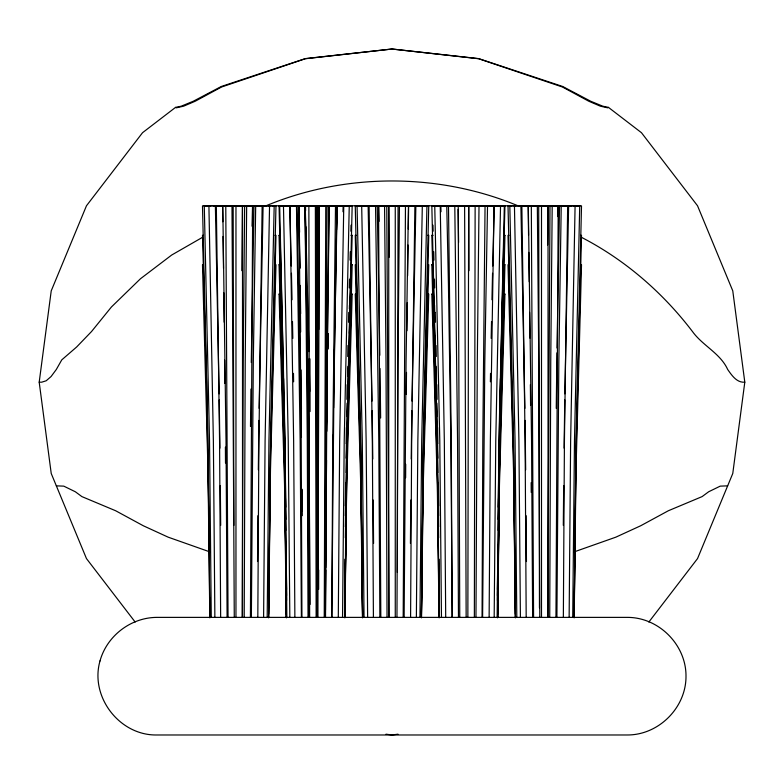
<?xml version="1.0" encoding="UTF-8"?>
<svg xmlns="http://www.w3.org/2000/svg" width="784" height="784" viewBox="0 0 784 784"><rect width="100%" height="100%" fill="white"/><g stroke="black" fill="none" stroke-linecap="round" stroke-linejoin="round"><path stroke-width="1.18" d="M397.341 572.438L398.066 205.78L396.871 205.712M318.647 589.323L318.696 570.017M471.89 205.712L475.133 205.78L474.359 617.38M257.544 561.55L257.848 515.715M321.901 205.682L319.382 205.78L317.853 617.38M324.36 205.712L325.772 205.78L324.243 617.38M325.752 569.997L325.527 617.224M325.762 567.587L327.163 362.502L329.202 205.712L336.914 205.849L333.631 407.915M410.424 543.459L410.777 500.025M563.304 525.358L563.696 485.551M324.968 559.139L325.321 513.304M344.578 597.81L344.872 559.198M405.632 477.73L405.72 464.255M241.864 270.686L242.432 205.78L248.567 205.682M244.647 205.712L243.197 362.551L242.187 617.38M244.53 205.682L252.683 205.78L250.419 617.38M325.429 205.712L327.055 205.78L324.782 617.38M326.526 460.218L325.468 610.011M344.578 602.72L344.862 567.773M344.578 607.62L344.931 566.695M344.578 612.51L344.872 581.267M402.643 205.78L405.455 205.78L403.182 617.38M406.298 394.44L406.504 372.4M497.448 589.46L497.811 544.88M497.448 595.585L497.742 561.883M497.458 600.495L497.811 562.03M547.624 244.971L548.163 205.712M554.102 205.682L549.986 205.78L547.712 617.38M548.045 205.682L558.218 205.78L555.954 617.38M258.328 469.871L258.936 420.41M411.208 459.012L411.845 410.757M564.098 448.154L564.774 399.899M250.488 426.437L250.949 389.04M326.82 431.259L327.32 390.246M333.22 440.99L333.298 434.865M345.342 505.915L345.636 482.65M346.136 443.45L346.41 427.525M406.965 330.76L407.288 302.585M485.051 205.849L478.701 205.712L485.051 205.849L482.807 440.99L482.062 617.4M556.248 408.346L556.954 352.849M319.725 205.78L328.976 205.849L326.222 440.99L325.301 617.4M345.352 515.745L345.636 494.929M346.136 458.189L346.401 443.499M345.352 526.77L345.813 494.929M346.136 472.889L346.724 443.499M407.631 275.645L408.072 245.029M408.297 229.114L408.631 205.849L391.569 205.78M498.242 507.179L498.693 474.114M498.222 519.42L498.526 498.604M251.272 362.502L254.006 205.712L261.552 205.78L262.14 205.849L258.896 440.99L257.818 617.4M259.112 408.346L263.101 205.712L268.246 205.78L269.549 205.849L265.09 440.99L263.6 617.4M345.342 537.795L345.636 519.42M346.136 487.579L346.41 474.114M411.992 401.104L415.863 205.712L418.578 205.712M490.382 381.808L490.519 373.36M498.232 530.445L498.722 498.604M557.032 348.027L559.541 205.712L567.087 205.78L567.675 205.849L564.431 440.99L563.353 617.4M564.862 393.872L568.625 205.712L575.084 205.849L570.625 440.99L569.135 617.4M256.995 205.682L255.692 205.712L253.291 362.502L251.37 617.224M268.638 614.205L270.47 455.739L275.978 235.357L275.027 235.327M326.34 431.259L326.761 405.926M346.91 399.36L347.175 384.66M344.852 614.205L348.106 382.278M409.758 205.682L408.454 205.712L406.053 362.502L404.132 617.224M407.602 205.78L406.769 205.712L414.903 205.849L411.669 440.99L410.591 617.4M421.4 614.205L423.233 455.739L428.75 235.357L427.79 235.327M497.624 614.205L499.447 455.739L504.935 235.357L504.22 235.327M562.53 205.682L561.226 205.712L558.825 362.502L556.905 617.224M574.162 614.205L576.005 455.739L581.512 235.357L580.562 235.327M268.657 617.145L270.47 470.439L275.978 264.747L275.027 264.718M346.92 416.559L347.175 403.094M344.882 617.145L346.685 470.439L352.163 264.747L351.457 264.718M421.42 617.145L423.233 470.439L428.75 264.747L427.79 264.718M489.128 617.4L490.363 440.99L494.047 205.849L488.599 205.682L487.53 205.712L484.796 362.502L482.611 617.224M499.006 452.074L499.594 421.459M499.8 410.434L500.427 378.603M500.868 362.62L497.624 617.851M497.644 617.145L499.447 470.439L504.935 264.747L504.22 264.718M574.192 617.145L576.005 470.439L581.512 264.747L580.562 264.718M338.071 205.682L337.189 205.712L334.2 362.502L331.779 617.224M339.305 205.682L343.764 205.849L339.668 440.99L338.296 617.4M346.92 433.709L347.547 403.094M344.97 616.939L346.685 485.139L352.163 294.127L351.457 294.108M421.518 616.939L423.233 485.139L428.75 294.127L427.79 294.108M491.176 338.374L491.519 321.489M491.96 299.782L492.548 273.244M499.016 466.764L499.29 453.299M499.81 427.584L500.065 415.334M497.732 616.939L499.447 485.139L504.935 294.127L504.22 294.108M333.661 352.849L333.719 350.438M334.621 308.22L334.797 299.782M347.714 356.495L347.959 345.47M348.498 322.204L348.723 312.414M349.282 287.914L349.497 279.418M346.92 450.849L347.194 438.609M499.016 481.464L499.633 453.299M499.8 445.949L500.506 415.344M252.046 226.213L252.526 205.712L257.671 205.78M347.714 376.153L347.959 366.353M411.884 205.78L410.581 205.712L422.311 205.849L417.852 440.99L416.373 617.4M500.574 372.478L504.935 205.869L494.224 205.712L492.734 266.011M557.806 216.57L558.061 205.712L563.206 205.78M335.581 267.217L335.866 256.358M336.552 229.83L336.934 215.365M343 211.739L343.157 205.712L345.038 205.712M347.694 396.969L352.163 235.357L351.457 235.327M499.016 205.78L500.535 205.849L495.762 440.99L494.175 617.4M500.594 392.069L500.819 383.503M272.087 205.78L274.184 205.869L268.941 441L267.197 617.4M350.046 260.131L350.281 251.693M350.85 231.192L351.026 225.165M424.85 205.78L426.947 205.869L421.704 441L419.959 617.4M504.328 205.869L497.938 205.682L504.328 205.869L498.938 441L497.144 617.4M579.719 205.869L573.506 205.682L579.719 205.869L574.476 441L572.732 617.4M342.98 205.78L341.461 205.712L352.163 205.869L346.685 441L344.852 617.851M347.704 416.569L347.988 406.769M348.498 388.403L348.713 381.053M349.262 361.473L349.488 354.192M500.574 412.894L503.877 294.108M349.37 308.818L349.478 305.143M350.066 285.552L350.281 278.202M350.83 259.837L351.046 252.497M502.132 308.818L503.877 235.327M349.37 333.308L351.105 264.718M502.132 333.308L502.368 325.958M502.916 308.818L503.152 301.468M503.7 284.327L503.936 276.987M350.066 337.375L350.281 331.367M350.86 314.551L351.026 309.749M135.152 622.035L86.465 558.58L51.225 473.487L39.2 382.18L51.225 290.864L86.465 205.78L142.531 132.712L175.538 107.388L181.222 106.183L193.227 101.273L221.294 86.495L305.299 58.614L392 49.02L478.701 58.614L562.706 86.495L590.773 101.273L602.778 106.183L608.462 107.388L641.469 132.712L697.535 205.78L732.775 290.864L744.8 382.18L732.775 473.487L697.535 558.58L648.848 622.035M301.938 617.4L301.193 440.99L299.018 205.78L305.231 205.682L308.974 351.624M298.949 205.849L305.045 205.712L303.33 205.682M455.347 205.78L457.817 205.712L456.092 205.682M202.243 237.483L171.725 255.006L140.493 278.732L111.416 306.995L91.532 331.534L76.636 346.998L61.779 359.856L56.301 369.509L51.068 376.545L46.207 380.769L41.719 382.18L39.2 382.18M608.462 107.388L607.669 107.82L600.397 106.183L588.872 101.273L562.422 86.995L478.661 58.741L392 49.02L305.339 58.741L221.578 86.995L195.128 101.273L183.603 106.183L176.331 107.82L175.538 107.388M337.247 205.869L334.19 205.712L335.503 205.78L332.759 440.99L331.838 617.4M266.384 205.643C345.626 172.754 438.374 172.754 517.616 205.643M574.006 551.936L615.861 537.158L640.695 525.76L668.34 510.756L702.131 496.595L708.648 491.774L720.212 486.139L727.66 485.845M240.414 205.78L248.646 205.78M246.666 205.712L245.216 362.551L244.206 617.38M252.683 205.78L248.097 205.849M327.055 205.78L326.017 205.712L327.908 205.682M393.186 205.78L401.339 205.682M399.438 205.712L397.978 362.551L396.969 617.38M405.455 205.78L400.859 205.849M545.948 205.78L550.064 205.682M552.201 205.712L550.74 362.551L549.731 617.38M558.218 205.78L553.631 205.849M222.832 221.764L222.607 205.849L231.995 205.78L234.269 617.38M228.585 205.78L222.607 205.849M301.703 205.78L296.048 205.78M304.966 205.78L307.338 362.502L308.974 617.224M305.593 210.739L305.525 205.849L307.828 205.712M308.239 205.78L307.044 205.682M311.503 205.78L302.575 205.78M381.357 205.78L378.545 205.78L380.818 617.38M458.473 617.224L457.552 440.912L454.798 205.712L452.084 205.78M457.738 205.78L452.29 205.78M461.002 205.78L462.825 205.712M464.275 205.78L457.327 205.712M528.553 235.239L528.142 205.849L537.334 205.712L538.784 362.551L539.794 617.38M534.12 205.78L532.924 205.682M316.726 205.682L325.772 205.78M472.154 205.78L474.663 205.682M204.281 205.869L210.494 205.682L204.281 205.869L209.524 441L211.268 617.4M364.041 617.4L362.296 441L357.053 205.869L359.15 205.78M516.803 617.4L515.059 441L509.816 205.869L511.913 205.78M398.007 734.187L392 734.98L385.993 734.187M220.647 617.4L219.569 440.99L216.325 205.849L219.04 205.712L222.774 205.712L226.017 440.912L227.095 617.224M222.774 205.712L216.325 205.849M373.409 617.4L372.331 440.99L369.097 205.849L369.676 205.78L377.231 205.712L379.848 355.27M379.868 617.224L378.79 440.912L375.546 205.712L369.097 205.849M526.182 617.4L525.104 440.99L521.86 205.849L524.574 205.712L528.308 205.712L531.552 440.912L532.63 617.224M528.308 205.712L521.86 205.849M313.816 205.78L315.893 205.712M315.864 205.78L316.579 205.712M398.066 205.78L395.156 205.869M466.588 205.78L467.293 205.712M467.264 205.78L469.342 205.712M480.67 205.682L468.636 205.78L467.862 617.38M494.224 205.712L496.537 205.712M500.535 205.849L498.222 205.849M290.786 205.78L289.953 205.849L293.637 440.99L294.872 617.4M301.448 437.296L297.038 205.712L295.637 205.78L300.017 205.712L298.292 205.78M300.007 205.78L300.84 205.712L294.97 205.78M304.378 205.78L305.221 205.712L305.329 211.739M308.759 205.78L309.592 205.712L308.514 205.682M376.398 205.78L377.231 205.712M448.409 205.78L449.81 205.712L448.497 205.78L451.241 440.99L452.162 617.4M452.78 205.78L457.993 205.682L457.15 205.78M388.737 617.38L388.737 205.78L392 205.682L395.263 205.78L395.263 617.38M395.263 205.78L388.737 205.78M292.922 205.78L294.049 205.712L292.324 205.78M445.704 617.4L444.332 440.99L440.236 205.849L449.222 205.682L443.675 205.712M452.221 617.224L450.859 440.912L448.428 284.102L446.762 205.712L443.548 205.78M286.856 617.4L285.062 441L279.672 205.869L282.181 205.78M299.527 205.78L305.221 205.712L302.712 205.78M366.314 205.78L368.833 205.682L367.422 205.712M280.123 235.327L283.426 372.478M233.857 525.388L233.171 205.78L239.669 205.78M309.641 617.38L308.867 205.78L312.11 205.712M318.157 589.323L317.412 205.78L308.867 205.78M385.934 205.78L392.431 205.78M462.315 205.78L464.873 205.712M539.461 607.796L538.696 205.78L545.203 205.78M432.895 264.718L436.306 396.969M214.865 617.4L213.375 440.99L208.916 205.849L215.375 205.712L219.138 393.872M214.061 205.78L215.375 205.712M219.353 205.78L220.657 205.712L215.512 205.78M224.636 205.78L225.939 205.712L220.794 205.78M229.918 205.78L231.231 205.712L226.086 205.78M291.893 205.78L290.59 205.849L291.168 205.869M295.735 205.78L297.038 205.712M367.627 617.4L366.148 440.99L361.689 205.849L373.419 205.712L372.116 205.78M366.834 205.78L368.137 205.712L372.008 401.104M377.398 205.78L378.711 205.712L379.074 221.392M382.69 205.78L383.993 205.712L378.848 205.78M520.4 617.4L518.91 440.99L514.451 205.849L521.595 205.682L519.086 205.78M524.888 408.346L520.899 205.712L514.451 205.849M524.888 205.78L526.191 205.712L521.046 205.78M530.17 205.78L531.474 205.712L526.329 205.78M535.452 205.78L536.766 205.712L531.611 205.78M280.123 294.108L283.426 412.894M269.549 205.849L263.101 205.712M305.456 205.78L306.877 205.712M422.311 205.849L419.597 205.849M459.757 617.38L458.228 205.78L459.64 205.712M466.147 617.38L464.618 205.78L461.061 205.682M494.332 205.78L486.962 205.712L488.265 205.78M575.084 205.849L566.342 205.712L568.057 205.78M289.825 617.4L288.238 440.99L283.465 205.849L284.984 205.78M291.266 266.011L289.776 205.712L279.065 205.869L284.553 441L286.376 617.851M441.02 205.78L442.539 205.712L431.837 205.869L437.315 441L439.148 614.205M229.82 205.78L231.995 205.78M304.182 205.78L305.809 205.712M380.563 205.78L382.19 205.712M382.582 205.78L386.228 205.712M385.16 205.849L386.777 205.78L389.05 617.38M387.178 205.849L388.795 205.78L389.256 257.221M456.945 205.78L458.571 205.712M533.581 617.38L531.317 205.78L532.934 205.712M535.354 205.78L537.53 205.78M286.356 205.78L288.081 205.712L286.199 205.712M304.261 205.78L305.985 205.712L301.605 205.78M368.705 205.78L370.43 205.712L368.549 205.712M431.837 205.869L436.463 205.78M439.128 205.78L440.843 205.712L441 211.739M445.096 205.78L446.811 205.712L445.929 205.682M451.065 205.78L452.78 205.712L443.94 205.869M457.033 205.78L458.748 205.712L454.122 205.78M451.78 205.78L453.593 205.712L447.919 205.78M286.376 614.205L284.553 455.739L279.065 235.357L279.78 235.327M438.334 529.22L435.894 382.278L431.837 235.357L432.543 235.327M361.169 205.78L363.257 205.682L357.053 205.869M513.932 205.78L516.029 205.682L509.816 205.869M299.312 205.78L301.291 205.712M343.764 205.849L337.238 205.712L339.07 205.712M375.693 205.78L388.717 205.682M458.228 205.78L460.6 205.712M286.356 617.145L284.553 470.439L279.065 264.747L279.78 264.718M439.118 617.145L437.315 470.439L431.837 264.747L432.543 264.718M213.552 205.78L216.07 205.682L208.916 205.849M296.323 205.78L298.841 205.682L293.383 205.849M436.316 205.78L438.824 205.682L432.435 205.869L433.856 205.849M442.705 205.78L445.214 205.682L443.803 205.712M449.095 205.78L451.604 205.682L450.192 205.712M455.484 205.78L457.993 205.682L456.543 205.682M286.268 616.939L284.553 485.139L279.065 294.127L279.78 294.108M439.03 616.939L437.315 485.139L431.837 294.127L432.543 294.108M282.661 205.78L286.062 205.682L279.065 205.869M435.424 205.78L438.334 205.682L437.139 205.712M209.014 205.682L202.488 205.869L207.995 441L209.838 614.205M218.814 205.78L222.078 205.682M293.04 205.712L288.669 205.78L296.47 205.712L300.164 440.912L301.389 617.224M288.551 205.78L293.99 205.712L292.167 205.712M303.898 205.78L311.846 205.78M361.787 205.682L355.25 205.869L360.767 441L362.6 617.851M365.05 205.78L368.313 205.682M371.538 205.78L374.85 205.682M378.113 205.78L381.387 205.682M441.431 205.78L444.695 205.682M456.67 205.78L464.618 205.78M514.549 205.682L508.022 205.869L513.53 441L515.362 617.851M524.349 205.78L527.612 205.682M289.668 205.78L296.46 205.682M301.36 205.78L305.299 205.712M373.566 205.78L378.711 205.712M203.438 235.327L202.488 235.357L206.564 382.278L209.014 529.22M356.21 235.327L355.25 235.357L360.767 455.739L362.6 614.205M508.973 235.327L508.022 235.357L513.53 455.739L515.362 614.205M324.194 205.682L321.175 205.712M332.22 205.78L326.017 205.712L328.516 205.78M331.465 205.682L330.387 205.712L331.22 205.78M335.836 205.869L336.914 205.849M475.486 205.682L474.408 205.712L475.241 205.78M484.228 205.682L483.16 205.712L483.993 205.78M489.677 205.849L478.779 205.712L479.622 205.78M203.438 264.718L202.488 264.747L207.995 470.439L209.808 617.145M356.21 264.718L355.25 264.747L360.767 470.439L362.58 617.145M508.973 264.718L508.022 264.747L513.53 470.439L515.343 617.145M284.367 205.712L285.562 205.682L279.672 205.869M356.21 294.108L355.25 294.127L360.767 485.139L362.482 616.939M279.065 235.357L280.26 235.327M431.837 235.357L433.033 235.327M262.14 205.849L255.692 205.712M414.903 205.849L408.454 205.712M567.675 205.849L561.226 205.712M279.065 264.747L280.26 264.718M431.837 264.747L433.033 264.718M327.457 205.869L328.976 205.849M408.631 205.849L404.632 205.849M473.693 205.682L472.497 205.78M476.956 205.682L475.761 205.78M279.065 294.127L280.26 294.108M431.837 294.127L433.033 294.108M322.939 205.682L319.382 205.78M438.962 205.712L440.843 205.712M436.629 205.849L434.748 205.849L439.785 440.99L441.461 617.4M444.93 205.712L446.743 205.682M475.702 205.682L473.605 205.78L475.231 205.849M214.787 205.869L216.923 205.849M287.463 205.712L289.776 205.712M285.778 205.849L283.465 205.849M364.403 205.849L361.689 205.849M365.422 205.712L368.137 205.712M518.185 205.712L520.899 205.712M520.321 205.869L522.458 205.849M310.062 205.712L318.774 205.682M443.332 205.849L440.236 205.849M470.175 205.682L458.679 205.849M465.226 205.869L468.812 205.78L469.008 270.686M468.665 205.712L471.547 205.682M231.437 205.712L236.033 205.78M230.369 205.849L225.782 205.78L228.046 617.38M231.917 205.869L233.573 205.859M383.141 205.849L378.545 205.78M452.486 205.849L448.487 205.849L454.798 205.712M454.103 205.859L455.759 205.849M536.971 205.712L541.568 205.78M532.14 205.849L528.142 205.849M535.903 205.849L531.317 205.78M537.452 205.869L539.108 205.859M274.4 205.78L509.6 205.78M744.8 382.18C736.764 382.906 731.746 375.252 727.699 369.509C720.369 353.339 702.68 345.724 692.468 331.534C662.872 292.687 625.23 259.965 581.757 237.483M469.489 205.682L481.425 205.78M397.655 205.859L399.321 205.869M340.325 205.712L334.758 205.712L342.657 205.78M331.514 205.849L335.513 205.849L333.2 205.712M541.607 205.869L538.696 205.78M465.226 205.682L469.469 205.712M414.315 205.849L416.441 205.869M313.825 205.682L317.412 205.78M312.453 205.682L315.335 205.712M236.072 205.869L233.171 205.78M491.833 205.712L490.02 205.682L495.449 205.78M497.801 205.712L495.919 205.712L497.644 205.78M415.451 205.712L413.57 205.712L415.295 205.78M382.661 205.682L390.814 205.78M347.371 205.849L349.252 205.849L344.215 440.99L342.539 617.4M327.134 205.712L325.252 205.712L329.878 205.78M308.298 205.682L310.395 205.78M262.679 205.712L260.807 205.712L265.178 205.78M426.947 205.869L420.743 205.682L422.831 205.78M274.184 205.869L267.971 205.682L270.068 205.78M459.806 205.682L461.325 205.712M503.74 294.108L504.935 294.127M350.967 294.108L352.163 294.127M416.578 205.712L415.167 205.682L417.686 205.78M340.197 205.712L338.786 205.682L341.295 205.78M333.808 205.712L332.396 205.682L334.905 205.78M503.74 264.718L504.935 264.747M350.967 264.718L352.163 264.747M374.242 205.682L375.546 205.712M503.74 235.327L504.935 235.357M350.967 235.327L352.163 235.357M504.935 205.869L498.438 205.682L501.339 205.78M352.163 205.869L345.666 205.682L348.576 205.78M489.03 205.78L485.159 205.682L487.677 205.78M482.64 205.78L478.701 205.712L481.288 205.78M482.395 205.78L478.015 205.712L479.739 205.78M410.434 205.78L405.289 205.712L406.602 205.78M405.152 205.78L400.007 205.712L401.31 205.78M336.267 205.78L331.289 205.682L332.935 205.78M574.986 205.682L581.512 205.869L576.005 441L574.162 617.851M568.449 205.682L571.712 205.78M561.922 205.682L565.186 205.78L562.971 205.712M555.386 205.682L558.649 205.78M492.068 205.682L495.331 205.78L490.96 205.712M422.213 205.682L428.75 205.869L423.233 441L421.4 617.851M415.687 205.682L418.95 205.78M409.15 205.682L412.413 205.78L410.208 205.712M402.613 205.682L405.887 205.78M269.451 205.682L275.978 205.869L270.47 441L268.638 617.851M262.914 205.682L266.188 205.78M256.388 205.682L259.651 205.78L257.436 205.712M249.851 205.682L253.114 205.78M490.617 205.849L482.297 205.78M477.848 205.712L480.102 205.78M338.188 205.712L340.452 205.78M329.447 205.712L331.71 205.78M325.076 205.712L327.33 205.78M485.972 205.712L487.952 205.78M482.709 205.712L484.688 205.78M476.172 205.712L478.152 205.78M331.916 205.78L329.202 205.712M323.4 205.712L325.389 205.78M491.676 205.78L489.951 205.712L491.078 205.78M485.708 205.78L483.983 205.712L488.363 205.78L487.53 205.712M343.157 205.712L344.872 205.78M337.189 205.712L338.904 205.78M56.34 485.845L63.788 486.139L75.352 491.774L81.869 496.595L115.66 510.756L143.305 525.76L168.139 537.158L209.994 551.936M554.582 205.712L556.199 205.78M550.544 205.712L554.18 205.78M547.967 205.78L549.594 205.849M549.986 205.78L551.613 205.849M478.191 205.712L479.818 205.78M401.81 205.712L403.437 205.78M397.772 205.712L401.418 205.78M249.047 205.712L250.664 205.78M242.432 205.78L244.059 205.849M244.451 205.78L246.078 205.849M477.123 205.712L478.544 205.78M568.625 205.712L569.939 205.78M558.061 205.712L559.364 205.78M415.863 205.712L417.166 205.78M252.526 205.712L253.83 205.78M319.127 205.712L321.685 205.78M559.541 205.712L560.374 205.78M254.006 205.712L254.839 205.78M468.107 205.712L470.184 205.78M467.421 205.712L468.136 205.78M314.658 205.712L316.736 205.78L317.5 617.38M384.562 205.712L386.022 362.551L387.031 617.38M479.014 205.78L477.289 362.502L475.966 617.224M432.974 309.749L433.14 314.551M433.719 331.367L433.934 337.375M434.512 354.192L434.738 361.473M280.064 276.987L280.3 284.327M280.848 301.468L281.084 308.818M281.632 325.958L281.868 333.308M432.954 252.497L433.17 259.837M433.719 278.202L433.934 285.552M434.522 305.143L434.728 312.483M432.974 225.165L433.15 231.192M433.719 251.693L433.954 260.131M434.503 279.418L434.718 287.914M435.287 381.053L435.502 388.403M436.012 406.769L436.296 416.569M299.419 226.184L299.586 232.221M283.494 415.344L284.2 445.949M282.377 352.898L282.642 362.688M283.181 383.503L283.406 392.069M435.296 335.748L435.502 344.323M436.041 366.353L436.286 376.153M291.452 273.244L292.04 299.782M283.573 378.603L284.2 410.434M435.277 312.414L435.502 322.204M436.041 345.47L436.286 356.495M436.806 438.609L437.08 450.849M437.59 474.114L437.864 487.579M309.141 358.866L309.739 391.432M284.367 453.299L284.984 481.464M436.453 403.094L437.08 433.709M437.276 443.499L437.864 472.889M292.481 321.489L292.824 338.374M283.935 415.334L284.19 427.584M284.71 453.299L284.984 466.764M436.825 403.094L437.08 416.559M437.599 443.499L437.864 458.189M305.378 214.15L308.906 440.912L310.072 604.435M298.694 205.849L299.89 268.304L299.165 218.089M284.406 421.459L284.994 452.074M436.825 384.66L437.09 399.36M437.59 427.525L437.864 443.45M438.364 519.42L438.658 537.795M438.942 597.81L439.148 617.851M300.213 285.445L300.654 313.61M293.481 373.36L293.618 381.808M285.278 498.604L285.768 530.445M209.632 597.81L209.838 617.851M528.808 252.379L529.229 281.77M525.064 420.41L525.672 469.871M458.121 209.387L458.591 242.452M438.364 494.929L438.648 515.745M438.187 494.929L438.648 526.77M372.155 410.757L372.792 459.012M305.819 226.664L305.995 238.904M298.988 205.849L299.096 213.189M285.307 474.114L285.758 507.179M285.474 498.604L285.778 519.42M223.038 236.464L223.499 268.304M219.226 399.899L219.902 448.154M438.364 482.65L438.658 505.915M380.034 368.539L380.642 417.99M529.592 312.385L529.896 338.11M526.152 515.715L526.456 561.55M373.223 500.025L373.576 543.459M305.045 205.712L307.289 440.912L308.034 617.224M300.125 285.445L300.674 331.985M302.007 489.167L302.232 510.884M223.822 292.795L224.175 322.185M224.616 360.15L224.832 383.425M220.304 485.551L220.696 525.358M530.376 384.64L530.572 405.465M439.069 566.695L439.422 607.62M439.128 581.267L439.422 612.51M301.095 369.95L301.448 409.14M286.258 561.883L286.552 595.585M286.189 562.03L286.542 600.495M439.128 559.198L439.422 597.81M439.138 567.773L439.422 602.72M286.189 544.88L286.552 589.46M531.16 482.63L531.229 492.43M302.065 489.98L302.232 515.705M225.4 447.115L225.498 463.03M316.05 205.78L316.814 617.38M315.364 205.78L316.138 617.38M309.964 358.876L310.072 411.551M548.036 617.38L548.036 205.78L544.762 205.682L541.499 205.78L541.499 617.38M318.774 205.78L318.774 329.505M242.501 617.38L242.501 205.78L239.238 205.682L235.964 205.78L235.964 617.38M328.114 333.553L327.859 349.233L328.104 333.553M99.999 660.961C89.699 696.76 119.55 735.666 156.8 734.98L627.2 734.98C658.668 735.176 686.196 707.648 686 676.18C686.196 644.713 658.668 617.184 627.2 617.38L156.8 617.38C130.81 617.527 106.869 635.893 99.999 660.961M242.501 205.78L235.964 205.78L242.501 205.78M548.036 205.78L541.499 205.78L548.036 205.78M327.457 205.682L325.938 205.712L327.418 205.712M346.587 205.712L345.176 205.682L351.565 205.869L346.587 205.712"/></g></svg>
